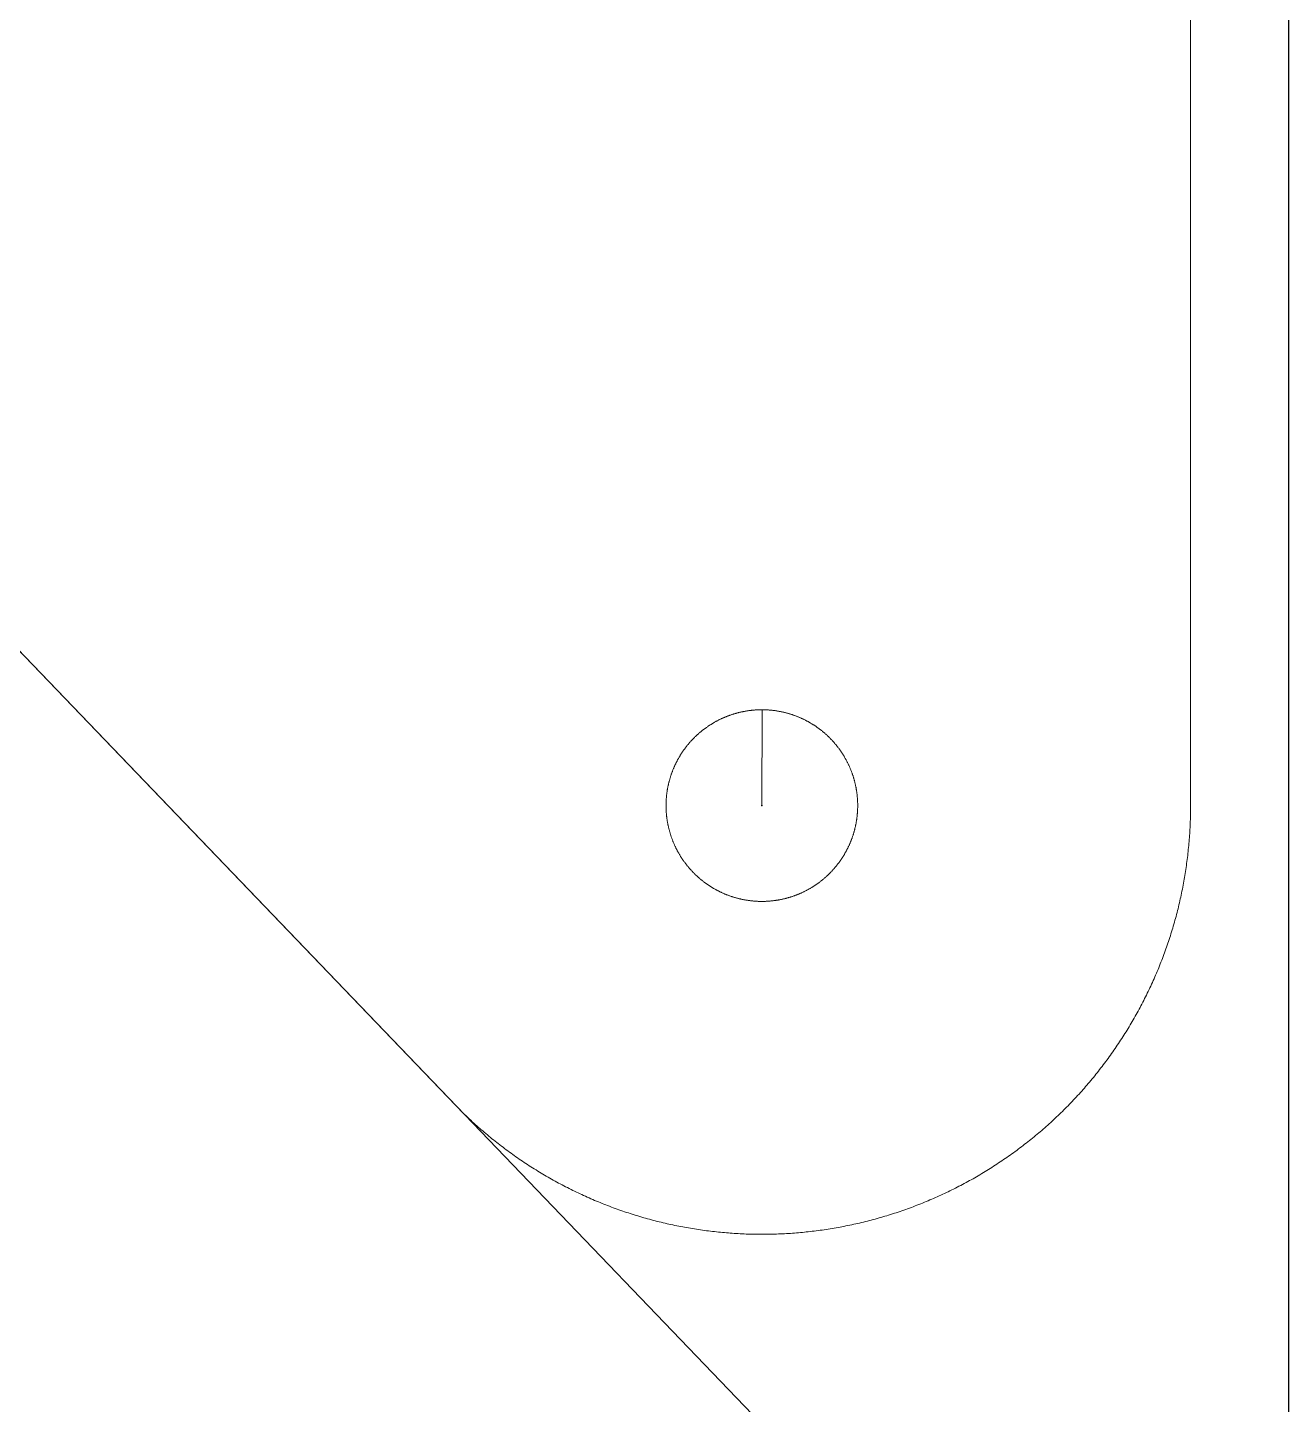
# Model space of a CAD drawing. Header units: millimetres. Extents: x 185 to 235, y 425 to 627.
# Drawn here: x 210.45 to 235.45, y 451.97 to 479.27 of the extents above; entities that cross this region are included whole.
import ezdxf

# ---------------------------------------------------------------- set-up
doc = ezdxf.new("R2010")
doc.units = ezdxf.units.MM
for name, color, linetype in [('TOP_Drill', 7, 'Continuous'), ('TOP_Drill_2', 7, 'Continuous'), ('TOP_Full_CutOut_90', 7, 'Continuous')]:
    doc.layers.add(name, color=color, linetype=linetype)
doc.layers.add('TOP_Full_CutOut_90_2', color=7, linetype='Continuous', lineweight=18)
doc.layers.add('TOP_Full_CutOut_90_3', color=7, linetype='Continuous', lineweight=18)

msp = doc.modelspace()

# ---------------------------------------------------------------- linework, layer by layer
at = {"layer": 'TOP_Drill'}
msp.add_line((235.445662, 627.215781), (235.445662, 424.669944), dxfattribs=at)
at = {"layer": 'TOP_Drill_2'}
msp.add_point((225.005155, 463.843655), dxfattribs=at)
at = {"layer": 'TOP_Full_CutOut_90', "linetype": 'Continuous', "ltscale": 5}
msp.add_lwpolyline([(201.684353, 475.868523), (230.999406, 445.335753)], dxfattribs=at)
at = {"layer": 'TOP_Full_CutOut_90_2', "linetype": 'Continuous', "ltscale": 5}
msp.add_lwpolyline([(233.505154, 494.375063), (233.505154, 463.841915), (233.505066, 463.803961), (233.504788, 463.764243), (233.504324, 463.724524), (233.503674, 463.684832), (233.50284, 463.64512), (233.501819, 463.605433), (233.500615, 463.565752), (233.499223, 463.526051), (233.497647, 463.486381), (233.495884, 463.446692), (233.493937, 463.407035), (233.491806, 463.367408), (233.489489, 463.327767), (233.486985, 463.288113), (233.484296, 463.24849), (233.481424, 463.208902), (233.478368, 463.169324), (233.475125, 463.129737), (233.471696, 463.090163), (233.468084, 463.050624), (233.464287, 463.011103), (233.460305, 462.971592), (233.456139, 462.932096), (233.451787, 462.89262), (233.447251, 462.85316), (233.442532, 462.813742), (233.437632, 462.774362), (233.432542, 462.734956), (233.427269, 462.695597), (233.421817, 462.656281), (233.416176, 462.616959), (233.410354, 462.577684), (233.404349, 462.538433), (233.398159, 462.499203), (233.391785, 462.459999), (233.38523, 462.420845), (233.378492, 462.381713), (233.371571, 462.342609), (233.364469, 462.303552), (233.357184, 462.264522), (233.349714, 462.225507), (233.342062, 462.186536), (233.334231, 462.147616), (233.326214, 462.108711), (233.318018, 462.069856), (233.309643, 462.031052), (233.301086, 461.992283), (233.292348, 461.95355), (233.283426, 461.914848), (233.274322, 461.876183), (233.265041, 461.837577), (233.255579, 461.799011), (233.245937, 461.760493), (233.236116, 461.722017), (233.226113, 461.683586), (233.215934, 461.645207), (233.205573, 461.606871), (233.195039, 461.568605), (233.184316, 461.530348), (233.173418, 461.492159), (233.162346, 461.454034), (233.151093, 461.415951), (233.139667, 461.377934), (233.128055, 461.339945), (233.116269, 461.302024), (233.104307, 461.26416), (233.092166, 461.226347), (233.079856, 461.188611), (233.067365, 461.150918), (233.054693, 461.113271), (233.041853, 461.075705), (233.028832, 461.038184), (233.015638, 461.000731), (233.002268, 460.963332), (232.988726, 460.92601), (232.975013, 460.888756), (232.961116, 460.851541), (232.947052, 460.814409), (232.932814, 460.777341), (232.918397, 460.740325), (232.903815, 460.703396), (232.889066, 460.666548), (232.874141, 460.629761), (232.859036, 460.593019), (232.843754, 460.556342), (232.828318, 460.519775), (232.812709, 460.483275), (232.796922, 460.446829), (232.780969, 460.410467), (232.764844, 460.374175), (232.748549, 460.337959), (232.732086, 460.30182), (232.715459, 460.26577), (232.69866, 460.229788), (232.681693, 460.193887), (232.66456, 460.158065), (232.647259, 460.122324), (232.629792, 460.086665), (232.612153, 460.051079), (232.594354, 460.015585), (232.576384, 459.980165), (232.558253, 459.944839), (232.539957, 459.909597), (232.521501, 459.874449), (232.502872, 459.839369), (232.484082, 459.804386), (232.465131, 459.76949), (232.446014, 459.734681), (232.42675, 459.699987), (232.407304, 459.665347), (232.387699, 459.630806), (232.367944, 459.596374), (232.34802, 459.562021), (232.327931, 459.527753), (232.307691, 459.493596), (232.287301, 459.459547), (232.26673, 459.425556), (232.24601, 459.39168), (232.225136, 459.357906), (232.204095, 459.324216), (232.182908, 459.290642), (232.161564, 459.257167), (232.140054, 459.223776), (232.118392, 459.190493), (232.096578, 459.157316), (232.074604, 459.124231), (232.052477, 459.091254), (232.030204, 459.058392), (232.007778, 459.025634), (231.985185, 458.992959), (231.962442, 458.960396), (231.939561, 458.927958), (231.916521, 458.895618), (231.893333, 458.863389), (231.869983, 458.831251), (231.846502, 458.79925), (231.822875, 458.76736), (231.799063, 458.735535), (231.775115, 458.70384), (231.751043, 458.672287), (231.726815, 458.640834), (231.702432, 458.609485), (231.677907, 458.578254), (231.65323, 458.547132), (231.628417, 458.516137), (231.603464, 458.485262), (231.578358, 458.454494), (231.55311, 458.423845), (231.527713, 458.393306), (231.502174, 458.362888), (231.476505, 458.332604), (231.450697, 458.302441), (231.42474, 458.27239), (231.398633, 458.242449), (231.372388, 458.212633), (231.346027, 458.182966), (231.319517, 458.153409), (231.29285, 458.123956), (231.266057, 458.094641), (231.23914, 458.065464), (231.212087, 458.036413), (231.184877, 458.007466), (231.157556, 457.978673), (231.13009, 457.949993), (231.102478, 457.921433), (231.074757, 457.893025), (231.046882, 457.864725), (231.018874, 457.836555), (230.990757, 457.808539), (230.962499, 457.780643), (230.934111, 457.75288), (230.905592, 457.725248), (230.876945, 457.697751), (230.848169, 457.670386), (230.819252, 457.643144), (230.790232, 457.61606), (230.761086, 457.589111), (230.731788, 457.562274), (230.702375, 457.535585), (230.672861, 457.509054), (230.6432, 457.48264), (230.613412, 457.456363), (230.583525, 457.430244), (230.553503, 457.404253), (230.523357, 457.378402), (230.49309, 457.35269), (230.462713, 457.327129), (230.432214, 457.301706), (230.401594, 457.276425), (230.370856, 457.251286), (230.339984, 457.226279), (230.309004, 457.201423), (230.27792, 457.176721), (230.246732, 457.152173), (230.215412, 457.127757), (230.183972, 457.103483), (230.152434, 457.079368), (230.120779, 457.055397), (230.088992, 457.031558), (230.057118, 457.007888), (230.025146, 456.984374), (229.993045, 456.960995), (229.960843, 456.937772), (229.928517, 456.914688), (229.896079, 456.891754), (229.863555, 456.868986), (229.830921, 456.846367), (229.798177, 456.823897), (229.765334, 456.801585), (229.732388, 456.779426), (229.699342, 456.757424), (229.666175, 456.735564), (229.632904, 456.713859), (229.599564, 456.692329), (229.566108, 456.670945), (229.53254, 456.64971), (229.498885, 456.628639), (229.46514, 456.607731), (229.431277, 456.586967), (229.397308, 456.566358), (229.363292, 456.545937), (229.329148, 456.525653), (229.294892, 456.505521), (229.260588, 456.485575), (229.226169, 456.465775), (229.191639, 456.446127), (229.157047, 456.426658), (229.122348, 456.40734), (229.087551, 456.38818), (229.052693, 456.369199), (229.01773, 456.350371), (228.982671, 456.331702), (228.947535, 456.313203), (228.912312, 456.294868), (228.877006, 456.276698), (228.841597, 456.258684), (228.80614, 456.240856), (228.770593, 456.223186), (228.734925, 456.205666), (228.699214, 456.188331), (228.663411, 456.171157), (228.627519, 456.154146), (228.591566, 456.137312), (228.555533, 456.120645), (228.519394, 456.104134), (228.483206, 456.087805), (228.44694, 456.071642), (228.410588, 456.055646), (228.374179, 456.039826), (228.337677, 456.024169), (228.30111, 456.008686), (228.264477, 455.993376), (228.227773, 455.978237), (228.190994, 455.963268), (228.154142, 455.94847), (228.117194, 455.933833), (228.080221, 455.919387), (228.043197, 455.905118), (228.006046, 455.891), (227.968865, 455.87707), (227.931627, 455.863315), (227.894312, 455.84973), (227.856928, 455.836317), (227.819497, 455.823086), (227.782005, 455.810027), (227.744424, 455.797136), (227.706812, 455.78443), (227.669127, 455.771894), (227.631383, 455.759536), (227.593604, 455.74736), (227.555753, 455.735356), (227.517839, 455.723527), (227.479883, 455.711879), (227.441859, 455.700404), (227.403787, 455.689109), (227.365691, 455.678), (227.327507, 455.667057), (227.289269, 455.656293), (227.250987, 455.64571), (227.212683, 455.635313), (227.174316, 455.62509), (227.135885, 455.615043), (227.097425, 455.60518), (227.058897, 455.595491), (227.020356, 455.585991), (226.981762, 455.576667), (226.943123, 455.567525), (226.904431, 455.558559), (226.865703, 455.549777), (226.826943, 455.541176), (226.788131, 455.532755), (226.749303, 455.52452), (226.710402, 455.516458), (226.671472, 455.508582), (226.632529, 455.500891), (226.593536, 455.493379), (226.554517, 455.486051), (226.515446, 455.478902), (226.47635, 455.471938), (226.437226, 455.465156), (226.398071, 455.458558), (226.358873, 455.452141), (226.319655, 455.445909), (226.280429, 455.439862), (226.241157, 455.433996), (226.201841, 455.428311), (226.162509, 455.422812), (226.123153, 455.417497), (226.083797, 455.412369), (226.044401, 455.407421), (226.004962, 455.402657), (225.965507, 455.398077), (225.926036, 455.393683), (225.88659, 455.389477), (225.847084, 455.38545), (225.807543, 455.381608), (225.767983, 455.37795), (225.728433, 455.37448), (225.688873, 455.371194), (225.649277, 455.368092), (225.60969, 455.365177), (225.570071, 455.362444), (225.53044, 455.359898), (225.490801, 455.357536), (225.451131, 455.355359), (225.411476, 455.353369), (225.371834, 455.351564), (225.332143, 455.349943), (225.292444, 455.348508), (225.252764, 455.347259), (225.213078, 455.346195), (225.17339, 455.345316), (225.133674, 455.344623), (225.093957, 455.344115), (225.054262, 455.343793), (225.014542, 455.343656), (224.974822, 455.343706), (224.935148, 455.34394), (224.89543, 455.344359), (224.855715, 455.344965), (224.816024, 455.345756), (224.776314, 455.346732), (224.73663, 455.347894), (224.696929, 455.349241), (224.657257, 455.350775), (224.617592, 455.352491), (224.577908, 455.354396), (224.53828, 455.356483), (224.498637, 455.358756), (224.458979, 455.361217), (224.419355, 455.363862), (224.379763, 455.36669), (224.340185, 455.369702), (224.300595, 455.372902), (224.261015, 455.376287), (224.221475, 455.379855), (224.181946, 455.383608), (224.142435, 455.387546), (224.102938, 455.391669), (224.063455, 455.395976), (224.02399, 455.400469), (223.984567, 455.405144), (223.945163, 455.410003), (223.905753, 455.41505), (223.86641, 455.420276), (223.827089, 455.425684), (223.787738, 455.431285), (223.748457, 455.437064), (223.709225, 455.443022), (223.66997, 455.449172), (223.630759, 455.455503), (223.591619, 455.46201), (223.55248, 455.468704), (223.513347, 455.475586), (223.474268, 455.482648), (223.435232, 455.489889), (223.396223, 455.497315), (223.357245, 455.504923), (223.318325, 455.512709), (223.279432, 455.520678), (223.240541, 455.528836), (223.201712, 455.537172), (223.162938, 455.545686), (223.124195, 455.554382), (223.085489, 455.56326), (223.046835, 455.572316), (223.00822, 455.581554), (222.96962, 455.590979), (222.931098, 455.600576), (222.89261, 455.610355), (222.854164, 455.620317), (222.815785, 455.630451), (222.777443, 455.640768), (222.739137, 455.651266), (222.700869, 455.661948), (222.662695, 455.672796), (222.624559, 455.683825), (222.586448, 455.69504), (222.548404, 455.706429), (222.510416, 455.717996), (222.472476, 455.729741), (222.434613, 455.741657), (222.396792, 455.753754), (222.359015, 455.766032), (222.321316, 455.778479), (222.283682, 455.7911), (222.246073, 455.803908), (222.208539, 455.816888), (222.171099, 455.83003), (222.133673, 455.843364), (222.096335, 455.856865), (222.059046, 455.870543), (222.021822, 455.884398), (221.984688, 455.898415), (221.947612, 455.912609), (221.910587, 455.926982), (221.873623, 455.941531), (221.836758, 455.95624), (221.799947, 455.971126), (221.763186, 455.986193), (221.72651, 456.001427), (221.689927, 456.016822), (221.653397, 456.032395), (221.616926, 456.048145), (221.580556, 456.064055), (221.544254, 456.080136), (221.50802, 456.096391), (221.471862, 456.112814), (221.435794, 456.129401), (221.399803, 456.146155), (221.363863, 456.163091), (221.328023, 456.180185), (221.292263, 456.197447), (221.256576, 456.214879), (221.220979, 456.232474), (221.185484, 456.250226), (221.150044, 456.268156), (221.11467, 456.286262), (221.079418, 456.304514), (221.044259, 456.322926), (221.009168, 456.341512), (220.974145, 456.360272), (220.939219, 456.379191), (220.904417, 456.398254), (220.869684, 456.417489), (220.835022, 456.436897), (220.80047, 456.456458), (220.765998, 456.476185), (220.731624, 456.496071), (220.697361, 456.516106), (220.663163, 456.536318), (220.629076, 456.556681), (220.595089, 456.577199), (220.56118, 456.597887), (220.527367, 456.618734), (220.493675, 456.639726), (220.460087, 456.660869), (220.426566, 456.682189), (220.393164, 456.703655), (220.35985, 456.725284), (220.32665, 456.747061), (220.293556, 456.768989), (220.260556, 456.791078), (220.227647, 456.813329), (220.194865, 456.835719), (220.162191, 456.858258), (220.129576, 456.880983), (220.097125, 456.903821), (220.064758, 456.926824), (220.032478, 456.949996), (220.000352, 456.973284), (219.968309, 456.99674), (219.936368, 457.020352), (219.904543, 457.044109), (219.872843, 457.068005), (219.841248, 457.092053), (219.809757, 457.116256), (219.778395, 457.140593), (219.747135, 457.165085), (219.715971, 457.189738), (219.684949, 457.214518), (219.654058, 457.239428), (219.62325, 457.264508), (219.592561, 457.289734), (219.56203, 457.315068), (219.531595, 457.340563), (219.501245, 457.366229), (219.471055, 457.392004), (219.440973, 457.417929), (219.411004, 457.444004), (219.381182, 457.470195), (219.351485, 457.496524), (219.321887, 457.523011), (219.292405, 457.549646), (219.26306, 457.576407), (219.233852, 457.603293), (219.204771, 457.630314), (219.175795, 457.657491), (219.14697, 457.684781), (219.097471, 457.732083), (189.782419, 488.264853)], dxfattribs=at)
at = {"layer": 'TOP_Full_CutOut_90_3'}
msp.add_lwpolyline([(225.005155, 463.843655), (225.008802, 465.743627), (225.017093, 465.743601), (225.029031, 465.743489), (225.040967, 465.743301), (225.052902, 465.743039), (225.064835, 465.742701), (225.076766, 465.742289), (225.088694, 465.741801), (225.100619, 465.741239), (225.11254, 465.740602), (225.124456, 465.739889), (225.136368, 465.739102), (225.148275, 465.738241), (225.160176, 465.737304), (225.172071, 465.736293), (225.183959, 465.735206), (225.195841, 465.734046), (225.207715, 465.73281), (225.21958, 465.7315), (225.231438, 465.730116), (225.243286, 465.728657), (225.255125, 465.727123), (225.266954, 465.725516), (225.278773, 465.723833), (225.290581, 465.722077), (225.302378, 465.720247), (225.314163, 465.718342), (225.325936, 465.716364), (225.337696, 465.714311), (225.349443, 465.712185), (225.361177, 465.709985), (225.372896, 465.707711), (225.384601, 465.705364), (225.396291, 465.702943), (225.407965, 465.700448), (225.419624, 465.697881), (225.431266, 465.69524), (225.442891, 465.692526), (225.454499, 465.689739), (225.46609, 465.68688), (225.477662, 465.683947), (225.489215, 465.680942), (225.50075, 465.677864), (225.512265, 465.674714), (225.523759, 465.671492), (225.535234, 465.668197), (225.546687, 465.664831), (225.558119, 465.661392), (225.569529, 465.657882), (225.580917, 465.6543), (225.592282, 465.650647), (225.603624, 465.646922), (225.614943, 465.643126), (225.626237, 465.639259), (225.637507, 465.635322), (225.648752, 465.631313), (225.659971, 465.627234), (225.671165, 465.623085), (225.682332, 465.618865), (225.693472, 465.614575), (225.704586, 465.610215), (225.715671, 465.605786), (225.726729, 465.601287), (225.737758, 465.596718), (225.748759, 465.592081), (225.75973, 465.587374), (225.770671, 465.582598), (225.781582, 465.577754), (225.792462, 465.572842), (225.803311, 465.567861), (225.814129, 465.562812), (225.824914, 465.557695), (225.835668, 465.55251), (225.846388, 465.547258), (225.857076, 465.541939), (225.86773, 465.536553), (225.878349, 465.5311), (225.888934, 465.52558), (225.899485, 465.519994), (225.91, 465.514342), (225.920479, 465.508623), (225.930922, 465.502839), (225.941329, 465.49699), (225.951699, 465.491075), (225.962031, 465.485095), (225.972325, 465.479051), (225.982582, 465.472942), (225.992799, 465.466768), (226.002978, 465.460531), (226.013118, 465.454229), (226.023217, 465.447864), (226.033277, 465.441436), (226.043295, 465.434945), (226.053273, 465.42839), (226.06321, 465.421774), (226.073104, 465.415095), (226.082957, 465.408354), (226.092767, 465.401551), (226.102534, 465.394686), (226.112257, 465.387761), (226.121937, 465.380774), (226.131573, 465.373727), (226.141165, 465.366619), (226.150711, 465.359451), (226.160213, 465.352224), (226.169668, 465.344937), (226.179078, 465.33759), (226.188442, 465.330185), (226.197758, 465.322721), (226.207028, 465.315198), (226.21625, 465.307618), (226.225425, 465.299979), (226.234551, 465.292283), (226.243628, 465.28453), (226.252657, 465.27672), (226.261637, 465.268854), (226.270567, 465.260931), (226.279447, 465.252952), (226.288276, 465.244918), (226.297055, 465.236828), (226.305783, 465.228684), (226.31446, 465.220484), (226.323085, 465.212231), (226.331658, 465.203923), (226.340178, 465.195561), (226.348646, 465.187146), (226.357061, 465.178679), (226.365423, 465.170158), (226.37373, 465.161585), (226.381984, 465.15296), (226.390183, 465.144283), (226.398328, 465.135555), (226.406418, 465.126776), (226.414452, 465.117947), (226.422431, 465.109067), (226.430354, 465.100137), (226.43822, 465.091157), (226.44603, 465.082129), (226.453783, 465.073051), (226.461479, 465.063925), (226.469117, 465.05475), (226.476698, 465.045528), (226.484221, 465.036259), (226.491685, 465.026942), (226.49909, 465.017578), (226.506436, 465.008169), (226.513724, 464.998713), (226.520951, 464.989211), (226.528119, 464.979665), (226.535227, 464.970073), (226.542274, 464.960438), (226.549261, 464.950758), (226.556186, 464.941034), (226.56305, 464.931267), (226.569853, 464.921457), (226.576594, 464.911604), (226.583274, 464.90171), (226.58989, 464.891773), (226.596444, 464.881796), (226.602936, 464.871777), (226.609364, 464.861717), (226.615729, 464.851618), (226.62203, 464.841478), (226.628268, 464.8313), (226.634441, 464.821082), (226.640551, 464.810826), (226.646595, 464.800531), (226.652575, 464.790199), (226.65849, 464.779829), (226.664339, 464.769423), (226.670123, 464.758979), (226.675841, 464.7485), (226.681494, 464.737985), (226.68708, 464.727435), (226.6926, 464.716849), (226.698053, 464.70623), (226.703439, 464.695576), (226.708758, 464.684889), (226.71401, 464.674168), (226.719195, 464.663415), (226.724311, 464.652629), (226.72936, 464.641811), (226.734341, 464.630962), (226.739254, 464.620082), (226.744098, 464.609171), (226.748874, 464.59823), (226.75358, 464.587259), (226.758218, 464.576259), (226.762786, 464.565229), (226.767285, 464.554172), (226.771715, 464.543086), (226.776075, 464.531973), (226.780365, 464.520832), (226.784584, 464.509665), (226.788734, 464.498471), (226.792813, 464.487252), (226.796821, 464.476007), (226.800759, 464.464737), (226.804626, 464.453443), (226.808422, 464.442125), (226.812147, 464.430783), (226.8158, 464.419417), (226.819382, 464.408029), (226.822892, 464.396619), (226.826331, 464.385187), (226.829697, 464.373734), (226.832992, 464.36226), (226.836214, 464.350765), (226.839364, 464.33925), (226.842442, 464.327716), (226.845447, 464.316162), (226.848379, 464.30459), (226.851239, 464.293), (226.854026, 464.281392), (226.85674, 464.269766), (226.859381, 464.258124), (226.861948, 464.246465), (226.864443, 464.234791), (226.866863, 464.223101), (226.869211, 464.211396), (226.871485, 464.199677), (226.873685, 464.187943), (226.875811, 464.176196), (226.877863, 464.164436), (226.879842, 464.152663), (226.881746, 464.140878), (226.883577, 464.129082), (226.885333, 464.117274), (226.887015, 464.105455), (226.888623, 464.093626), (226.890157, 464.081787), (226.891616, 464.069938), (226.893, 464.058081), (226.89431, 464.046215), (226.895545, 464.034341), (226.896706, 464.02246), (226.897792, 464.010571), (226.898804, 463.998676), (226.89974, 463.986775), (226.900602, 463.974868), (226.901389, 463.962956), (226.902101, 463.95104), (226.902739, 463.939119), (226.903301, 463.927194), (226.903788, 463.915266), (226.904201, 463.903335), (226.904538, 463.891402), (226.904801, 463.879467), (226.904988, 463.867531), (226.905101, 463.855593), (226.905138, 463.843655), (226.905138, 463.843655), (226.905101, 463.831718), (226.904988, 463.81978), (226.904801, 463.807844), (226.904538, 463.795909), (226.904201, 463.783976), (226.903788, 463.772045), (226.903301, 463.760117), (226.902739, 463.748192), (226.902101, 463.736271), (226.901389, 463.724355), (226.900602, 463.712443), (226.89974, 463.700536), (226.898804, 463.688635), (226.897792, 463.67674), (226.896706, 463.664851), (226.895545, 463.65297), (226.89431, 463.641096), (226.893, 463.62923), (226.891616, 463.617373), (226.890157, 463.605524), (226.888623, 463.593685), (226.887015, 463.581856), (226.885333, 463.570037), (226.883577, 463.558229), (226.881746, 463.546433), (226.879842, 463.534648), (226.877863, 463.522875), (226.875811, 463.511115), (226.873685, 463.499368), (226.871485, 463.487634), (226.869211, 463.475915), (226.866863, 463.46421), (226.864443, 463.45252), (226.861948, 463.440846), (226.859381, 463.429187), (226.85674, 463.417545), (226.854026, 463.405919), (226.851239, 463.394311), (226.848379, 463.382721), (226.845447, 463.371149), (226.842442, 463.359595), (226.839364, 463.348061), (226.836214, 463.336546), (226.832992, 463.325051), (226.829697, 463.313577), (226.826331, 463.302124), (226.822892, 463.290692), (226.819382, 463.279281), (226.8158, 463.267894), (226.812147, 463.256528), (226.808422, 463.245186), (226.804626, 463.233868), (226.800759, 463.222574), (226.796821, 463.211304), (226.792813, 463.200059), (226.788734, 463.18884), (226.784584, 463.177646), (226.780365, 463.166479), (226.776075, 463.155338), (226.771715, 463.144225), (226.767285, 463.133139), (226.762786, 463.122082), (226.758218, 463.111052), (226.75358, 463.100052), (226.748874, 463.089081), (226.744098, 463.07814), (226.739254, 463.067229), (226.734341, 463.056349), (226.72936, 463.0455), (226.724311, 463.034682), (226.719195, 463.023896), (226.71401, 463.013143), (226.708758, 463.002422), (226.703439, 462.991735), (226.698053, 462.981081), (226.6926, 462.970461), (226.68708, 462.959876), (226.681494, 462.949326), (226.675841, 462.938811), (226.670123, 462.928332), (226.664339, 462.917888), (226.65849, 462.907482), (226.652575, 462.897112), (226.646595, 462.88678), (226.640551, 462.876485), (226.634441, 462.866229), (226.628268, 462.856011), (226.62203, 462.845833), (226.615729, 462.835693), (226.609364, 462.825594), (226.602936, 462.815534), (226.596444, 462.805515), (226.58989, 462.795538), (226.583274, 462.785601), (226.576594, 462.775707), (226.569853, 462.765854), (226.56305, 462.756044), (226.556186, 462.746277), (226.549261, 462.736553), (226.542274, 462.726873), (226.535227, 462.717237), (226.528119, 462.707646), (226.520951, 462.698099), (226.513724, 462.688598), (226.506436, 462.679142), (226.49909, 462.669733), (226.491685, 462.660369), (226.484221, 462.651052), (226.476698, 462.641783), (226.469117, 462.632561), (226.461479, 462.623386), (226.453783, 462.61426), (226.44603, 462.605182), (226.43822, 462.596154), (226.430354, 462.587174), (226.422431, 462.578244), (226.414452, 462.569364), (226.406418, 462.560535), (226.398328, 462.551755), (226.390183, 462.543027), (226.381984, 462.534351), (226.37373, 462.525726), (226.365423, 462.517153), (226.357061, 462.508632), (226.348646, 462.500164), (226.340178, 462.49175), (226.331658, 462.483388), (226.323085, 462.47508), (226.31446, 462.466827), (226.305783, 462.458627), (226.297055, 462.450483), (226.288276, 462.442393), (226.279447, 462.434359), (226.270567, 462.42638), (226.261637, 462.418457), (226.252657, 462.410591), (226.243628, 462.402781), (226.234551, 462.395028), (226.225425, 462.387332), (226.21625, 462.379693), (226.207028, 462.372113), (226.197758, 462.36459), (226.188442, 462.357126), (226.179078, 462.349721), (226.169668, 462.342374), (226.160213, 462.335087), (226.150711, 462.327859), (226.141165, 462.320692), (226.131573, 462.313584), (226.121937, 462.306537), (226.112257, 462.29955), (226.102534, 462.292625), (226.092767, 462.28576), (226.082957, 462.278957), (226.073104, 462.272216), (226.06321, 462.265537), (226.053273, 462.25892), (226.043295, 462.252366), (226.033277, 462.245875), (226.023217, 462.239447), (226.013118, 462.233082), (226.002978, 462.22678), (225.992799, 462.220543), (225.982582, 462.214369), (225.972325, 462.20826), (225.962031, 462.202216), (225.951699, 462.196236), (225.941329, 462.190321), (225.930922, 462.184472), (225.920479, 462.178688), (225.91, 462.172969), (225.899485, 462.167317), (225.888934, 462.161731), (225.878349, 462.156211), (225.86773, 462.150758), (225.857076, 462.145372), (225.846388, 462.140053), (225.835668, 462.134801), (225.824914, 462.129616), (225.814129, 462.124499), (225.803311, 462.11945), (225.792462, 462.114469), (225.781582, 462.109557), (225.770671, 462.104713), (225.75973, 462.099937), (225.748759, 462.09523), (225.737758, 462.090593), (225.726729, 462.086024), (225.715671, 462.081525), (225.704586, 462.077096), (225.693472, 462.072736), (225.682332, 462.068446), (225.671165, 462.064226), (225.659971, 462.060077), (225.648752, 462.055998), (225.637507, 462.051989), (225.626237, 462.048052), (225.614943, 462.044185), (225.603624, 462.040389), (225.592282, 462.036664), (225.580917, 462.033011), (225.569529, 462.029429), (225.558119, 462.025919), (225.546687, 462.02248), (225.535234, 462.019114), (225.523759, 462.015819), (225.512265, 462.012597), (225.50075, 462.009447), (225.489215, 462.006369), (225.477662, 462.003364), (225.46609, 462.000431), (225.454499, 461.997572), (225.442891, 461.994785), (225.431266, 461.992071), (225.419624, 461.98943), (225.407965, 461.986862), (225.396291, 461.984368), (225.384601, 461.981947), (225.372896, 461.9796), (225.361177, 461.977326), (225.349443, 461.975126), (225.337696, 461.973), (225.325936, 461.970947), (225.314163, 461.968969), (225.302378, 461.967064), (225.290581, 461.965234), (225.278773, 461.963478), (225.266954, 461.961795), (225.255125, 461.960188), (225.243286, 461.958654), (225.231438, 461.957195), (225.21958, 461.955811), (225.207715, 461.954501), (225.195841, 461.953265), (225.183959, 461.952104), (225.172071, 461.951018), (225.160176, 461.950007), (225.148275, 461.94907), (225.136368, 461.948208), (225.124456, 461.947421), (225.11254, 461.946709), (225.100619, 461.946072), (225.088694, 461.94551), (225.076766, 461.945022), (225.064835, 461.94461), (225.052902, 461.944272), (225.040967, 461.94401), (225.029031, 461.943822), (225.017093, 461.94371), (225.005155, 461.943672), (224.993217, 461.94371), (224.98128, 461.943822), (224.969344, 461.94401), (224.957409, 461.944272), (224.945475, 461.94461), (224.933545, 461.945022), (224.921617, 461.94551), (224.909692, 461.946072), (224.897771, 461.946709), (224.885854, 461.947421), (224.873942, 461.948208), (224.862036, 461.94907), (224.850134, 461.950007), (224.838239, 461.951018), (224.826351, 461.952104), (224.81447, 461.953265), (224.802596, 461.954501), (224.79073, 461.955811), (224.778873, 461.957195), (224.767024, 461.958654), (224.755185, 461.960188), (224.743356, 461.961795), (224.731537, 461.963478), (224.719729, 461.965234), (224.707932, 461.967064), (224.696147, 461.968969), (224.684375, 461.970947), (224.672614, 461.973), (224.660867, 461.975126), (224.649134, 461.977326), (224.637415, 461.9796), (224.62571, 461.981947), (224.61402, 461.984368), (224.602345, 461.986862), (224.590687, 461.98943), (224.579045, 461.992071), (224.567419, 461.994785), (224.555811, 461.997572), (224.544221, 462.000431), (224.532649, 462.003364), (224.521095, 462.006369), (224.509561, 462.009447), (224.498046, 462.012597), (224.486551, 462.015819), (224.475077, 462.019114), (224.463623, 462.02248), (224.452191, 462.025919), (224.440781, 462.029429), (224.429393, 462.033011), (224.418028, 462.036664), (224.406686, 462.040389), (224.395368, 462.044185), (224.384074, 462.048052), (224.372804, 462.051989), (224.361559, 462.055998), (224.35034, 462.060077), (224.339146, 462.064226), (224.327979, 462.068446), (224.316838, 462.072736), (224.305725, 462.077096), (224.294639, 462.081525), (224.283581, 462.086024), (224.272552, 462.090593), (224.261552, 462.09523), (224.250581, 462.099937), (224.23964, 462.104713), (224.228729, 462.109557), (224.217849, 462.114469), (224.206999, 462.11945), (224.196182, 462.124499), (224.185396, 462.129616), (224.174643, 462.134801), (224.163922, 462.140053), (224.153235, 462.145372), (224.142581, 462.150758), (224.131961, 462.156211), (224.121376, 462.161731), (224.110826, 462.167317), (224.100311, 462.172969), (224.089831, 462.178688), (224.079388, 462.184472), (224.068982, 462.190321), (224.058612, 462.196236), (224.04828, 462.202216), (224.037985, 462.20826), (224.027729, 462.214369), (224.017511, 462.220543), (224.007332, 462.22678), (223.997193, 462.233082), (223.987093, 462.239447), (223.977034, 462.245875), (223.967015, 462.252366), (223.957037, 462.25892), (223.947101, 462.265537), (223.937206, 462.272216), (223.927354, 462.278957), (223.917544, 462.28576), (223.907777, 462.292625), (223.898053, 462.29955), (223.888373, 462.306537), (223.878737, 462.313584), (223.869146, 462.320692), (223.859599, 462.327859), (223.850098, 462.335087), (223.840642, 462.342374), (223.831232, 462.349721), (223.821869, 462.357126), (223.812552, 462.36459), (223.803283, 462.372113), (223.79406, 462.379693), (223.784886, 462.387332), (223.77576, 462.395028), (223.766682, 462.402781), (223.757653, 462.410591), (223.748674, 462.418457), (223.739744, 462.42638), (223.730864, 462.434359), (223.722034, 462.442393), (223.713255, 462.450483), (223.704527, 462.458627), (223.695851, 462.466827), (223.687226, 462.47508), (223.678653, 462.483388), (223.670132, 462.49175), (223.661664, 462.500164), (223.653249, 462.508632), (223.644888, 462.517153), (223.63658, 462.525726), (223.628327, 462.534351), (223.620127, 462.543027), (223.611982, 462.551755), (223.603893, 462.560535), (223.595858, 462.569364), (223.58788, 462.578244), (223.579957, 462.587174), (223.57209, 462.596154), (223.56428, 462.605182), (223.556527, 462.61426), (223.548831, 462.623386), (223.541193, 462.632561), (223.533612, 462.641783), (223.52609, 462.651052), (223.518626, 462.660369), (223.51122, 462.669733), (223.503874, 462.679142), (223.496587, 462.688598), (223.489359, 462.698099), (223.482191, 462.707646), (223.475084, 462.717237), (223.468037, 462.726873), (223.46105, 462.736553), (223.454124, 462.746277), (223.44726, 462.756044), (223.440457, 462.765854), (223.433716, 462.775707), (223.427037, 462.785601), (223.42042, 462.795538), (223.413866, 462.805515), (223.407375, 462.815534), (223.400946, 462.825594), (223.394581, 462.835693), (223.38828, 462.845833), (223.382043, 462.856011), (223.375869, 462.866229), (223.36976, 462.876485), (223.363715, 462.88678), (223.357736, 462.897112), (223.351821, 462.907482), (223.345971, 462.917888), (223.340187, 462.928332), (223.334469, 462.938811), (223.328817, 462.949326), (223.323231, 462.959876), (223.317711, 462.970461), (223.312258, 462.981081), (223.306872, 462.991735), (223.301552, 463.002422), (223.2963, 463.013143), (223.291116, 463.023896), (223.285999, 463.034682), (223.28095, 463.0455), (223.275969, 463.056349), (223.271057, 463.067229), (223.266212, 463.07814), (223.261437, 463.089081), (223.25673, 463.100052), (223.252093, 463.111052), (223.247524, 463.122082), (223.243025, 463.133139), (223.238596, 463.144225), (223.234236, 463.155338), (223.229946, 463.166479), (223.225726, 463.177646), (223.221577, 463.18884), (223.217498, 463.200059), (223.213489, 463.211304), (223.209551, 463.222574), (223.205684, 463.233868), (223.201889, 463.245186), (223.198164, 463.256528), (223.194511, 463.267894), (223.190929, 463.279281), (223.187418, 463.290692), (223.18398, 463.302124), (223.180613, 463.313577), (223.177319, 463.325051), (223.174096, 463.336546), (223.170946, 463.348061), (223.167869, 463.359595), (223.164864, 463.371149), (223.161931, 463.382721), (223.159071, 463.394311), (223.156284, 463.405919), (223.153571, 463.417545), (223.15093, 463.429187), (223.148362, 463.440846), (223.145868, 463.45252), (223.143447, 463.46421), (223.1411, 463.475915), (223.138826, 463.487634), (223.136626, 463.499368), (223.1345, 463.511115), (223.132447, 463.522875), (223.130469, 463.534648), (223.128564, 463.546433), (223.126734, 463.558229), (223.124977, 463.570037), (223.123295, 463.581856), (223.121687, 463.593685), (223.120154, 463.605524), (223.118695, 463.617373), (223.11731, 463.62923), (223.116, 463.641096), (223.114765, 463.65297), (223.113604, 463.664851), (223.112518, 463.67674), (223.111507, 463.688635), (223.11057, 463.700536), (223.109708, 463.712443), (223.108921, 463.724355), (223.108209, 463.736271), (223.107572, 463.748192), (223.107009, 463.760117), (223.106522, 463.772045), (223.10611, 463.783976), (223.105772, 463.795909), (223.10551, 463.807844), (223.105322, 463.81978), (223.10521, 463.831718), (223.105172, 463.843655), (223.10521, 463.855593), (223.105322, 463.867531), (223.10551, 463.879467), (223.105772, 463.891402), (223.10611, 463.903335), (223.106522, 463.915266), (223.107009, 463.927194), (223.107572, 463.939119), (223.108209, 463.95104), (223.108921, 463.962956), (223.109708, 463.974868), (223.11057, 463.986775), (223.111507, 463.998676), (223.112518, 464.010571), (223.113604, 464.02246), (223.114765, 464.034341), (223.116, 464.046215), (223.11731, 464.058081), (223.118695, 464.069938), (223.120154, 464.081787), (223.121687, 464.093626), (223.123295, 464.105455), (223.124977, 464.117274), (223.126734, 464.129082), (223.128564, 464.140878), (223.130469, 464.152663), (223.132447, 464.164436), (223.1345, 464.176196), (223.136626, 464.187943), (223.138826, 464.199677), (223.1411, 464.211396), (223.143447, 464.223101), (223.145868, 464.234791), (223.148362, 464.246465), (223.15093, 464.258124), (223.153571, 464.269766), (223.156284, 464.281392), (223.159071, 464.293), (223.161931, 464.30459), (223.164864, 464.316162), (223.167869, 464.327716), (223.170946, 464.33925), (223.174096, 464.350765), (223.177319, 464.36226), (223.180613, 464.373734), (223.18398, 464.385187), (223.187418, 464.396619), (223.190929, 464.408029), (223.194511, 464.419417), (223.198164, 464.430783), (223.201889, 464.442125), (223.205684, 464.453443), (223.209551, 464.464737), (223.213489, 464.476007), (223.217498, 464.487252), (223.221577, 464.498471), (223.225726, 464.509665), (223.229946, 464.520832), (223.234236, 464.531973), (223.238596, 464.543086), (223.243025, 464.554172), (223.247524, 464.565229), (223.252093, 464.576259), (223.25673, 464.587259), (223.261437, 464.59823), (223.266212, 464.609171), (223.271057, 464.620082), (223.275969, 464.630962), (223.28095, 464.641811), (223.285999, 464.652629), (223.291116, 464.663415), (223.2963, 464.674168), (223.301552, 464.684889), (223.306872, 464.695576), (223.312258, 464.70623), (223.317711, 464.716849), (223.323231, 464.727435), (223.328817, 464.737985), (223.334469, 464.7485), (223.340187, 464.758979), (223.345971, 464.769423), (223.351821, 464.779829), (223.357736, 464.790199), (223.363715, 464.800531), (223.36976, 464.810826), (223.375869, 464.821082), (223.382043, 464.8313), (223.38828, 464.841478), (223.394581, 464.851618), (223.400946, 464.861717), (223.407375, 464.871777), (223.413866, 464.881796), (223.42042, 464.891773), (223.427037, 464.90171), (223.433716, 464.911604), (223.440457, 464.921457), (223.44726, 464.931267), (223.454124, 464.941034), (223.46105, 464.950758), (223.468037, 464.960438), (223.475084, 464.970073), (223.482191, 464.979665), (223.489359, 464.989211), (223.496587, 464.998713), (223.503874, 465.008169), (223.51122, 465.017578), (223.518626, 465.026942), (223.52609, 465.036259), (223.533612, 465.045528), (223.541193, 465.05475), (223.548831, 465.063925), (223.556527, 465.073051), (223.56428, 465.082129), (223.57209, 465.091157), (223.579957, 465.100137), (223.58788, 465.109067), (223.595858, 465.117947), (223.603893, 465.126776), (223.611982, 465.135555), (223.620127, 465.144283), (223.628327, 465.15296), (223.63658, 465.161585), (223.644888, 465.170158), (223.653249, 465.178679), (223.661664, 465.187146), (223.670132, 465.195561), (223.678653, 465.203923), (223.687226, 465.212231), (223.695851, 465.220484), (223.704527, 465.228684), (223.713255, 465.236828), (223.722034, 465.244918), (223.730864, 465.252952), (223.739744, 465.260931), (223.748674, 465.268854), (223.757653, 465.27672), (223.766682, 465.28453), (223.77576, 465.292283), (223.784886, 465.299979), (223.79406, 465.307618), (223.803283, 465.315198), (223.812552, 465.322721), (223.821869, 465.330185), (223.831232, 465.33759), (223.840642, 465.344937), (223.850098, 465.352224), (223.859599, 465.359451), (223.869146, 465.366619), (223.878737, 465.373727), (223.888373, 465.380774), (223.898053, 465.387761), (223.907777, 465.394686), (223.917544, 465.401551), (223.927354, 465.408354), (223.937206, 465.415095), (223.947101, 465.421774), (223.957037, 465.42839), (223.967015, 465.434945), (223.977034, 465.441436), (223.987093, 465.447864), (223.997193, 465.454229), (224.007332, 465.460531), (224.017511, 465.466768), (224.027729, 465.472942), (224.037985, 465.479051), (224.04828, 465.485095), (224.058612, 465.491075), (224.068982, 465.49699), (224.079388, 465.502839), (224.089831, 465.508623), (224.100311, 465.514342), (224.110826, 465.519994), (224.121376, 465.52558), (224.131961, 465.5311), (224.142581, 465.536553), (224.153235, 465.541939), (224.163922, 465.547258), (224.174643, 465.55251), (224.185396, 465.557695), (224.196182, 465.562812), (224.206999, 465.567861), (224.217849, 465.572842), (224.228729, 465.577754), (224.23964, 465.582598), (224.250581, 465.587374), (224.261552, 465.592081), (224.272552, 465.596718), (224.283581, 465.601287), (224.294639, 465.605786), (224.305725, 465.610215), (224.316838, 465.614575), (224.327979, 465.618865), (224.339146, 465.623085), (224.35034, 465.627234), (224.361559, 465.631313), (224.372804, 465.635322), (224.384074, 465.639259), (224.395368, 465.643126), (224.406686, 465.646922), (224.418028, 465.650647), (224.429393, 465.6543), (224.440781, 465.657882), (224.452191, 465.661392), (224.463623, 465.664831), (224.475077, 465.668197), (224.486551, 465.671492), (224.498046, 465.674714), (224.509561, 465.677864), (224.521095, 465.680942), (224.532649, 465.683947), (224.544221, 465.68688), (224.555811, 465.689739), (224.567419, 465.692526), (224.579045, 465.69524), (224.590687, 465.697881), (224.602345, 465.700448), (224.61402, 465.702943), (224.62571, 465.705364), (224.637415, 465.707711), (224.649134, 465.709985), (224.660867, 465.712185), (224.672614, 465.714311), (224.684375, 465.716364), (224.696147, 465.718342), (224.707932, 465.720247), (224.719729, 465.722077), (224.731537, 465.723833), (224.743356, 465.725516), (224.755185, 465.727123), (224.767024, 465.728657), (224.778873, 465.730116), (224.79073, 465.7315), (224.802596, 465.73281), (224.81447, 465.734046), (224.826351, 465.735206), (224.838239, 465.736293), (224.850134, 465.737304), (224.862036, 465.738241), (224.873942, 465.739102), (224.885854, 465.739889), (224.897771, 465.740602), (224.909692, 465.741239), (224.921617, 465.741801), (224.933545, 465.742289), (224.945475, 465.742701), (224.957409, 465.743039), (224.969344, 465.743301), (224.98128, 465.743489), (224.993217, 465.743601), (225.005155, 465.743639), (225.008802, 465.743627), (225.005155, 463.843655)], dxfattribs=at)

doc.saveas('drawing.dxf')
